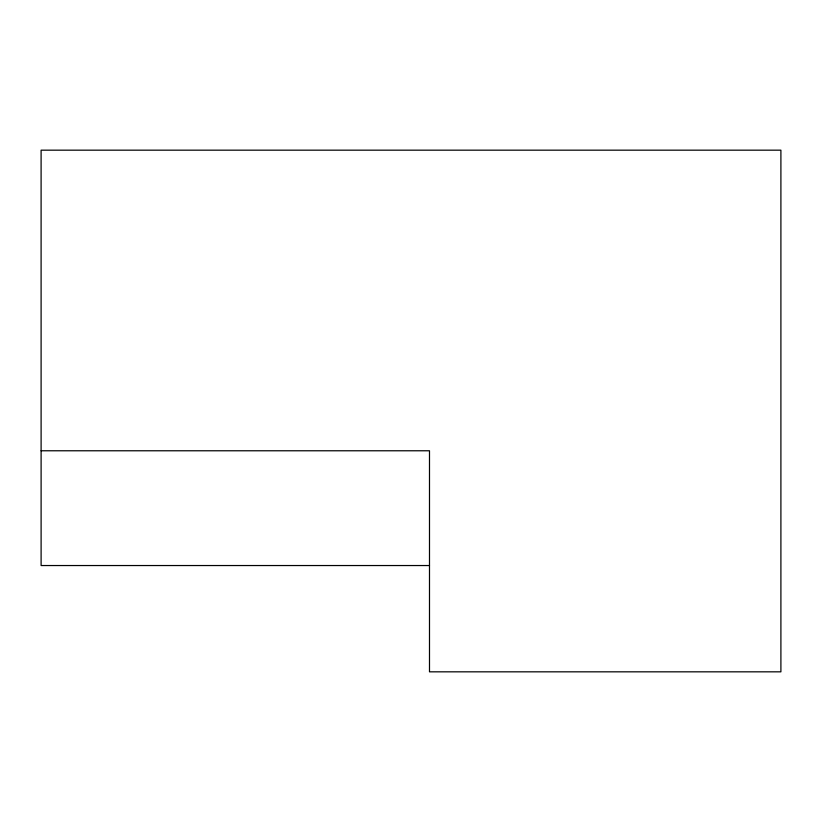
<?xml version="1.0" encoding="UTF-8"?>
<svg xmlns="http://www.w3.org/2000/svg" width="822" height="822" viewBox="0 0 822 822"><rect width="100%" height="100%" fill="white"/><g stroke="black" fill="none" stroke-linecap="round" stroke-linejoin="round"><path stroke-width="1.23" d="M41.11 450.775L429.495 450.775L429.495 671.831L780.9 671.831L780.9 150.169L41.1 150.169L41.11 565.536L429.495 565.536"/></g></svg>
